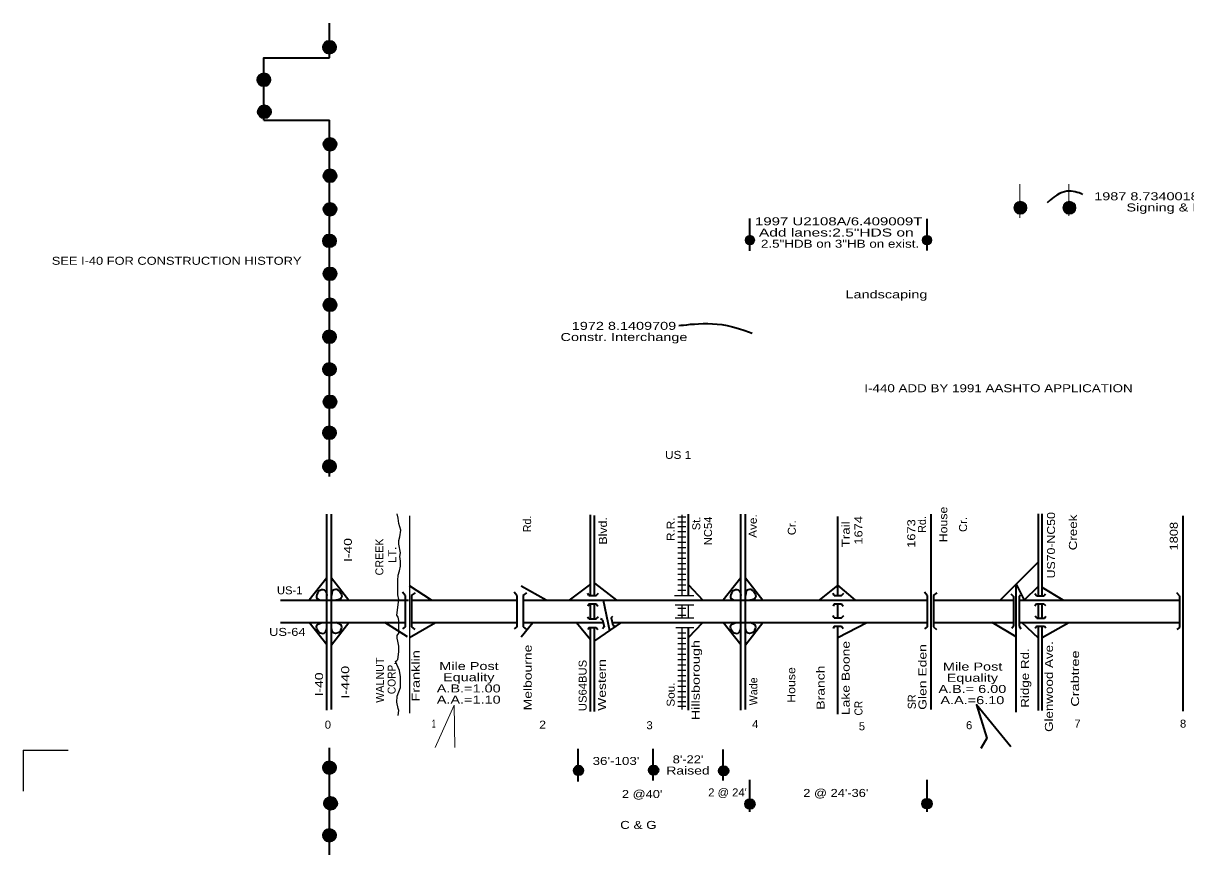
# Model space of a CAD drawing. Extents: x 2147483.92 to 2147488.09, y 2147483.85 to 2147486.96.
# Drawn here: x 2147484.048 to 2147486.227, y 2147485.343 to 2147486.887 of the extents above; entities that cross this region are included whole.
import ezdxf
from ezdxf.enums import TextEntityAlignment as Align

# ---------------------------------------------------------------- set-up
doc = ezdxf.new("R2010")
doc.units = 0
doc.header["$LTSCALE"] = 0.006
doc.layers.add('1', color=7, linetype='Continuous', lineweight=35)

msp = doc.modelspace()

# ---------------------------------------------------------------- hatches: boundary and pattern name
at = {"layer": '1'}
for points in [[(2147484.6341, 2147486.842, 1), (2147484.6099, 2147486.842, 1)], [(2147484.5111, 2147486.781, 1), (2147484.4869, 2147486.781, 1)], [(2147484.5121, 2147486.721, 1), (2147484.4879, 2147486.721, 1)], [(2147484.6351, 2147486.66, 1), (2147484.6109, 2147486.66, 1)], [(2147484.6351, 2147486.601, 1), (2147484.6109, 2147486.601, 1)], [(2147484.6351, 2147486.538, 1), (2147484.6109, 2147486.538, 1)], [(2147485.92915, 2147486.541, 1), (2147485.90485, 2147486.541, 1)], [(2147486.02115, 2147486.541, 1), (2147485.99685, 2147486.541, 1)], [(2147484.6341, 2147486.479, 1), (2147484.6099, 2147486.479, 1)], [(2147485.418961, 2147486.480288, 1), (2147485.401046, 2147486.480288, 1)], [(2147485.750961, 2147486.480288, 1), (2147485.733046, 2147486.480288, 1)], [(2147484.6351, 2147486.417, 1), (2147484.6109, 2147486.417, 1)], [(2147484.6351, 2147486.359, 1), (2147484.6109, 2147486.359, 1)], [(2147484.6341, 2147486.299, 1), (2147484.6099, 2147486.299, 1)], [(2147484.6341, 2147486.238, 1), (2147484.6099, 2147486.238, 1)], [(2147484.6351, 2147486.177, 1), (2147484.6109, 2147486.177, 1)], [(2147484.6341, 2147486.119, 1), (2147484.6099, 2147486.119, 1)], [(2147484.6341, 2147486.056, 1), (2147484.6099, 2147486.056, 1)], [(2147484.6341, 2147485.491, 1), (2147484.6099, 2147485.491, 1)], [(2147485.097687, 2147485.485774, 1), (2147485.079772, 2147485.485774, 1)], [(2147485.238451, 2147485.486189, 1), (2147485.220536, 2147485.486189, 1)], [(2147485.369693, 2147485.484946, 1), (2147485.351778, 2147485.484946, 1)], [(2147484.6361, 2147485.424, 1), (2147484.6119, 2147485.424, 1)], [(2147485.418961, 2147485.422817, 1), (2147485.401046, 2147485.422817, 1)], [(2147485.750961, 2147485.423337, 1), (2147485.733046, 2147485.423337, 1)], [(2147484.6341, 2147485.364, 1), (2147484.6099, 2147485.364, 1)]]:
    msp.add_hatch(color=256, dxfattribs=at).paths.add_polyline_path(points)

# ---------------------------------------------------------------- linework, layer by layer
for p, q in [((2147484.622, 2147486.822), (2147484.622, 2147486.887)), ((2147484.499, 2147486.705), (2147484.622, 2147486.705)), ((2147484.622, 2147486.037), (2147484.622, 2147486.705)), ((2147485.41, 2147486.46), (2147485.41, 2147486.521)), ((2147485.742, 2147486.461), (2147485.742, 2147486.52)), ((2147484.617, 2147485.599), (2147484.617, 2147485.966)), ((2147484.626, 2147485.6), (2147484.626, 2147485.966)), ((2147485.111, 2147485.814), (2147485.111, 2147485.965)), ((2147485.119, 2147485.814), (2147485.119, 2147485.964)), ((2147485.295, 2147485.814), (2147485.295, 2147485.966)), ((2147485.393, 2147485.599), (2147485.393, 2147485.966)), ((2147485.402, 2147485.6), (2147485.402, 2147485.966)), ((2147485.575, 2147485.814), (2147485.575, 2147485.962)), ((2147485.75, 2147485.6), (2147485.75, 2147485.966)), ((2147485.951, 2147485.813), (2147485.951, 2147485.967)), ((2147485.958, 2147485.813), (2147485.958, 2147485.967)), ((2147486.222, 2147485.597), (2147486.222, 2147485.963)), ((2147485.879, 2147485.805), (2147485.951, 2147485.877)), ((2147484.617, 2147485.847), (2147484.584, 2147485.805)), ((2147484.626, 2147485.847), (2147484.658, 2147485.805)), ((2147485.393, 2147485.847), (2147485.36, 2147485.805)), ((2147485.402, 2147485.847), (2147485.434, 2147485.805)), ((2147484.764, 2147485.814), (2147484.759, 2147485.82)), ((2147484.813, 2147485.805), (2147484.772, 2147485.832)), ((2147484.973, 2147485.814), (2147484.968, 2147485.82)), ((2147485.028, 2147485.805), (2147484.981, 2147485.831)), ((2147485.111, 2147485.835), (2147485.071, 2147485.805)), ((2147485.119, 2147485.837), (2147485.16, 2147485.805)), ((2147485.295, 2147485.834), (2147485.322, 2147485.805)), ((2147485.742, 2147485.814), (2147485.737, 2147485.82)), ((2147485.997, 2147485.805), (2147485.958, 2147485.829)), ((2147484.53, 2147485.805), (2147484.77, 2147485.805)), ((2147484.764, 2147485.814), (2147484.764, 2147485.755)), ((2147484.776, 2147485.814), (2147484.783, 2147485.819)), ((2147484.776, 2147485.814), (2147484.776, 2147485.755)), ((2147484.776, 2147485.805), (2147484.805, 2147485.805)), ((2147484.805, 2147485.805), (2147484.899, 2147485.805)), ((2147484.896, 2147485.805), (2147484.973, 2147485.805)), ((2147484.973, 2147485.814), (2147484.973, 2147485.755)), ((2147484.985, 2147485.814), (2147484.992, 2147485.819)), ((2147484.985, 2147485.814), (2147484.985, 2147485.755)), ((2147484.985, 2147485.805), (2147485.742, 2147485.805)), ((2147485.108, 2147485.814), (2147485.106, 2147485.818)), ((2147485.108, 2147485.798), (2147485.106, 2147485.794)), ((2147485.108, 2147485.814), (2147485.122, 2147485.814)), ((2147485.108, 2147485.798), (2147485.122, 2147485.798)), ((2147485.111, 2147485.77), (2147485.111, 2147485.798)), ((2147485.119, 2147485.77), (2147485.119, 2147485.798)), ((2147485.122, 2147485.814), (2147485.126, 2147485.818)), ((2147485.122, 2147485.798), (2147485.125, 2147485.794)), ((2147485.135, 2147485.805), (2147485.147, 2147485.748)), ((2147485.568, 2147485.814), (2147485.566, 2147485.818)), ((2147485.568, 2147485.798), (2147485.566, 2147485.794)), ((2147485.568, 2147485.814), (2147485.582, 2147485.814)), ((2147485.568, 2147485.798), (2147485.582, 2147485.798)), ((2147485.575, 2147485.772), (2147485.575, 2147485.798)), ((2147485.582, 2147485.814), (2147485.586, 2147485.818)), ((2147485.582, 2147485.798), (2147485.585, 2147485.794)), ((2147485.742, 2147485.814), (2147485.742, 2147485.755)), ((2147485.754, 2147485.814), (2147485.761, 2147485.819)), ((2147485.754, 2147485.814), (2147485.754, 2147485.755)), ((2147485.754, 2147485.805), (2147485.903, 2147485.805)), ((2147485.915, 2147485.812), (2147485.917, 2147485.815)), ((2147485.915, 2147485.812), (2147485.915, 2147485.756)), ((2147485.915, 2147485.805), (2147486.215, 2147485.805)), ((2147485.947, 2147485.813), (2147485.944, 2147485.817)), ((2147485.947, 2147485.798), (2147485.944, 2147485.794)), ((2147485.947, 2147485.813), (2147485.961, 2147485.813)), ((2147485.947, 2147485.798), (2147485.961, 2147485.798)), ((2147485.951, 2147485.771), (2147485.951, 2147485.798)), ((2147485.958, 2147485.771), (2147485.958, 2147485.798)), ((2147485.961, 2147485.813), (2147485.964, 2147485.817)), ((2147485.961, 2147485.798), (2147485.964, 2147485.795)), ((2147486.215, 2147485.813), (2147486.21, 2147485.819)), ((2147486.215, 2147485.813), (2147486.215, 2147485.754)), ((2147484.53, 2147485.763), (2147484.764, 2147485.763)), ((2147484.617, 2147485.721), (2147484.584, 2147485.763)), ((2147484.626, 2147485.721), (2147484.658, 2147485.763)), ((2147484.768, 2147485.736), (2147484.726, 2147485.763)), ((2147484.764, 2147485.755), (2147484.759, 2147485.751)), ((2147484.772, 2147485.735), (2147484.821, 2147485.763)), ((2147484.776, 2147485.763), (2147484.805, 2147485.763)), ((2147484.776, 2147485.755), (2147484.782, 2147485.75)), ((2147484.805, 2147485.763), (2147484.903, 2147485.763)), ((2147484.896, 2147485.763), (2147484.973, 2147485.763)), ((2147484.973, 2147485.755), (2147484.968, 2147485.751)), ((2147484.981, 2147485.736), (2147485.003, 2147485.763)), ((2147484.985, 2147485.763), (2147485.135, 2147485.763)), ((2147484.985, 2147485.755), (2147484.991, 2147485.75)), ((2147485.085, 2147485.763), (2147485.111, 2147485.731)), ((2147485.108, 2147485.77), (2147485.106, 2147485.774)), ((2147485.108, 2147485.77), (2147485.122, 2147485.77)), ((2147485.169, 2147485.763), (2147485.119, 2147485.729)), ((2147485.122, 2147485.77), (2147485.126, 2147485.774)), ((2147485.134, 2147485.768), (2147485.13, 2147485.77)), ((2147485.134, 2147485.768), (2147485.137, 2147485.755)), ((2147485.137, 2147485.755), (2147485.134, 2147485.751)), ((2147485.15, 2147485.772), (2147485.153, 2147485.775)), ((2147485.15, 2147485.772), (2147485.153, 2147485.758)), ((2147485.152, 2147485.763), (2147485.742, 2147485.763)), ((2147485.153, 2147485.758), (2147485.156, 2147485.756)), ((2147485.295, 2147485.735), (2147485.322, 2147485.763)), ((2147485.393, 2147485.721), (2147485.36, 2147485.763)), ((2147485.402, 2147485.721), (2147485.434, 2147485.763)), ((2147485.568, 2147485.772), (2147485.566, 2147485.776)), ((2147485.568, 2147485.756), (2147485.566, 2147485.752)), ((2147485.568, 2147485.772), (2147485.582, 2147485.772)), ((2147485.568, 2147485.756), (2147485.582, 2147485.756)), ((2147485.575, 2147485.735), (2147485.629, 2147485.763)), ((2147485.575, 2147485.591), (2147485.575, 2147485.756)), ((2147485.582, 2147485.772), (2147485.586, 2147485.776)), ((2147485.582, 2147485.756), (2147485.585, 2147485.752)), ((2147485.742, 2147485.755), (2147485.737, 2147485.751)), ((2147485.754, 2147485.763), (2147485.904, 2147485.763)), ((2147485.754, 2147485.755), (2147485.76, 2147485.75)), ((2147485.909, 2147485.736), (2147485.864, 2147485.763)), ((2147485.915, 2147485.763), (2147486.215, 2147485.763)), ((2147485.915, 2147485.756), (2147485.918, 2147485.751)), ((2147485.951, 2147485.734), (2147485.92, 2147485.763)), ((2147485.948, 2147485.771), (2147485.945, 2147485.775)), ((2147485.948, 2147485.756), (2147485.945, 2147485.752)), ((2147485.948, 2147485.771), (2147485.962, 2147485.771)), ((2147485.948, 2147485.756), (2147485.962, 2147485.756)), ((2147485.951, 2147485.598), (2147485.951, 2147485.756)), ((2147485.958, 2147485.735), (2147486.008, 2147485.763)), ((2147485.958, 2147485.598), (2147485.958, 2147485.756)), ((2147485.962, 2147485.771), (2147485.965, 2147485.775)), ((2147485.962, 2147485.756), (2147485.965, 2147485.753)), ((2147485.108, 2147485.754), (2147485.106, 2147485.75)), ((2147485.108, 2147485.754), (2147485.122, 2147485.754)), ((2147485.111, 2147485.596), (2147485.111, 2147485.754)), ((2147485.119, 2147485.596), (2147485.119, 2147485.754)), ((2147485.122, 2147485.754), (2147485.125, 2147485.75)), ((2147485.295, 2147485.599), (2147485.295, 2147485.754)), ((2147486.215, 2147485.754), (2147486.21, 2147485.75)), ((2147484.622, 2147484.5), (2147484.622, 2147485.528)), ((2147485.088, 2147485.465), (2147485.088, 2147485.526)), ((2147485.229, 2147485.467), (2147485.229, 2147485.526)), ((2147485.36, 2147485.467), (2147485.36, 2147485.525)), ((2147485.41, 2147485.408), (2147485.41, 2147485.468)), ((2147485.742, 2147485.408), (2147485.742, 2147485.468))]:
    msp.add_line(p, q, dxfattribs=at)
at = {"layer": '1', "lineweight": 13}
for p, q in [((2147485.916, 2147486.522), (2147485.916, 2147486.585)), ((2147486.008, 2147486.526), (2147486.008, 2147486.585))]:
    msp.add_line(p, q, dxfattribs=at)
at = {"layer": '1', "lineweight": 25}
for p, q in [((2147484.772, 2147485.963), (2147484.772, 2147485.593)), ((2147485.275, 2147485.961), (2147485.29, 2147485.961)), ((2147485.275, 2147485.952), (2147485.29, 2147485.952)), ((2147485.283, 2147485.814), (2147485.283, 2147485.965)), ((2147485.275, 2147485.943), (2147485.29, 2147485.943)), ((2147485.275, 2147485.934), (2147485.29, 2147485.934)), ((2147485.275, 2147485.924), (2147485.29, 2147485.924)), ((2147485.275, 2147485.914), (2147485.29, 2147485.914)), ((2147485.275, 2147485.904), (2147485.29, 2147485.904)), ((2147485.275, 2147485.894), (2147485.29, 2147485.894)), ((2147485.275, 2147485.884), (2147485.29, 2147485.884)), ((2147485.275, 2147485.874), (2147485.29, 2147485.874)), ((2147485.275, 2147485.864), (2147485.29, 2147485.864)), ((2147485.275, 2147485.854), (2147485.29, 2147485.854)), ((2147485.275, 2147485.844), (2147485.29, 2147485.844)), ((2147485.275, 2147485.834), (2147485.29, 2147485.834)), ((2147485.275, 2147485.824), (2147485.29, 2147485.824)), ((2147485.269, 2147485.814), (2147485.305, 2147485.814)), ((2147485.27, 2147485.796), (2147485.305, 2147485.796)), ((2147485.275, 2147485.79), (2147485.29, 2147485.79)), ((2147485.275, 2147485.777), (2147485.29, 2147485.777)), ((2147485.283, 2147485.772), (2147485.283, 2147485.796)), ((2147485.295, 2147485.772), (2147485.295, 2147485.796)), ((2147485.27, 2147485.772), (2147485.305, 2147485.772)), ((2147485.271, 2147485.754), (2147485.305, 2147485.754)), ((2147485.275, 2147485.744), (2147485.29, 2147485.744)), ((2147485.275, 2147485.734), (2147485.29, 2147485.734)), ((2147485.283, 2147485.6), (2147485.283, 2147485.754)), ((2147485.275, 2147485.724), (2147485.29, 2147485.724)), ((2147485.275, 2147485.714), (2147485.29, 2147485.714)), ((2147485.275, 2147485.704), (2147485.29, 2147485.704)), ((2147485.275, 2147485.694), (2147485.29, 2147485.694)), ((2147485.275, 2147485.684), (2147485.29, 2147485.684)), ((2147485.275, 2147485.674), (2147485.29, 2147485.674)), ((2147485.275, 2147485.664), (2147485.29, 2147485.664)), ((2147485.275, 2147485.654), (2147485.29, 2147485.654)), ((2147485.275, 2147485.644), (2147485.29, 2147485.644)), ((2147485.275, 2147485.634), (2147485.29, 2147485.634)), ((2147485.275, 2147485.624), (2147485.29, 2147485.624)), ((2147485.275, 2147485.615), (2147485.29, 2147485.615)), ((2147485.275, 2147485.606), (2147485.29, 2147485.606)), ((2147484.048, 2147485.524), (2147484.132, 2147485.524)), ((2147484.048, 2147485.524), (2147484.048, 2147485.447))]:
    msp.add_line(p, q, dxfattribs=at)
at = {"layer": '1'}
for points in [[(2147484.499, 2147486.705), (2147484.499, 2147486.822), (2147484.622, 2147486.822)], [(2147485.608, 2147485.805), (2147485.575, 2147485.833), (2147485.54, 2147485.805)], [(2147485.909, 2147485.595), (2147485.909, 2147485.835), (2147485.924, 2147485.805), (2147485.951, 2147485.831)], [(2147485.899, 2147485.817), (2147485.904, 2147485.812), (2147485.904, 2147485.756), (2147485.901, 2147485.752)], [(2147485.899, 2147485.53), (2147485.835, 2147485.609), (2147485.854, 2147485.546), (2147485.843, 2147485.527)]]:
    msp.add_lwpolyline(points, dxfattribs=at)
at = {"layer": '1', "lineweight": 25}
msp.add_lwpolyline([(2147484.751, 2147485.589), (2147484.752, 2147485.598), (2147484.751, 2147485.602), (2147484.748, 2147485.614), (2147484.749, 2147485.625), (2147484.755, 2147485.641), (2147484.755, 2147485.651), (2147484.755, 2147485.661), (2147484.753, 2147485.673), (2147484.746, 2147485.69), (2147484.748, 2147485.692), (2147484.75, 2147485.694), (2147484.752, 2147485.708), (2147484.752, 2147485.719), (2147484.75, 2147485.728), (2147484.749, 2147485.734), (2147484.749, 2147485.739), (2147484.752, 2147485.743), (2147484.752, 2147485.749), (2147484.752, 2147485.754), (2147484.752, 2147485.762), (2147484.752, 2147485.767), (2147484.751, 2147485.773), (2147484.748, 2147485.777), (2147484.752, 2147485.806), (2147484.75, 2147485.815), (2147484.75, 2147485.825), (2147484.75, 2147485.834), (2147484.75, 2147485.842), (2147484.751, 2147485.852), (2147484.753, 2147485.86), (2147484.755, 2147485.869), (2147484.755, 2147485.878), (2147484.754, 2147485.887), (2147484.755, 2147485.894), (2147484.752, 2147485.91), (2147484.752, 2147485.917), (2147484.754, 2147485.924), (2147484.756, 2147485.936), (2147484.752, 2147485.949), (2147484.751, 2147485.959), (2147484.749, 2147485.967)], dxfattribs=at)
at = {"layer": '1', "lineweight": 13}
msp.add_lwpolyline([(2147484.82, 2147485.529), (2147484.856, 2147485.608), (2147484.857, 2147485.529)], dxfattribs=at)
at = {"layer": '1'}
for centre, radius in [((2147484.622, 2147486.842), 0.0121), ((2147484.499, 2147486.781), 0.0121), ((2147484.5, 2147486.721), 0.0121), ((2147484.623, 2147486.66), 0.0121), ((2147484.623, 2147486.601), 0.0121), ((2147484.623, 2147486.538), 0.0121), ((2147484.622, 2147486.479), 0.0121), ((2147484.623, 2147486.417), 0.0121), ((2147484.623, 2147486.359), 0.0121), ((2147484.622, 2147486.299), 0.0121), ((2147484.622, 2147486.238), 0.0121), ((2147484.623, 2147486.177), 0.0121), ((2147484.622, 2147486.119), 0.0121), ((2147484.622, 2147486.056), 0.0121), ((2147484.622, 2147485.491), 0.0121), ((2147485.088729, 2147485.485774), 0.008958), ((2147485.229494, 2147485.486189), 0.008958), ((2147485.360736, 2147485.484946), 0.008958), ((2147484.624, 2147485.424), 0.0121), ((2147485.410003, 2147485.422817), 0.008958), ((2147485.742003, 2147485.423337), 0.008958), ((2147484.622, 2147485.364), 0.0121)]:
    msp.add_circle(centre, radius, dxfattribs=at)
at = {"layer": '1', "lineweight": 13}
for centre, radius in [((2147485.917, 2147486.541), 0.01215), ((2147486.009, 2147486.541), 0.01215), ((2147485.410003, 2147486.480288), 0.008958), ((2147485.742003, 2147486.480288), 0.008958)]:
    msp.add_circle(centre, radius, dxfattribs=at)
at = {"layer": '1'}
for points in [[(2147486.034, 2147486.566), (2147486.03, 2147486.568), (2147486.008, 2147486.576), (2147485.986, 2147486.568), (2147485.967, 2147486.55)], [(2147485.277, 2147486.32), (2147485.285, 2147486.321), (2147485.331, 2147486.327), (2147485.377, 2147486.32), (2147485.414, 2147486.306)], [(2147484.602, 2147485.822), (2147484.598, 2147485.817), (2147484.596, 2147485.809), (2147484.601, 2147485.806), (2147484.608, 2147485.805)], [(2147484.602, 2147485.822), (2147484.605, 2147485.825), (2147484.613, 2147485.826), (2147484.616, 2147485.821), (2147484.617, 2147485.814)], [(2147484.641, 2147485.822), (2147484.638, 2147485.825), (2147484.629, 2147485.826), (2147484.626, 2147485.821), (2147484.626, 2147485.814)], [(2147484.641, 2147485.822), (2147484.645, 2147485.817), (2147484.646, 2147485.809), (2147484.641, 2147485.806), (2147484.634, 2147485.805)], [(2147485.378, 2147485.822), (2147485.374, 2147485.817), (2147485.372, 2147485.809), (2147485.377, 2147485.806), (2147485.384, 2147485.805)], [(2147485.378, 2147485.822), (2147485.381, 2147485.825), (2147485.389, 2147485.826), (2147485.392, 2147485.821), (2147485.393, 2147485.814)], [(2147485.417, 2147485.822), (2147485.414, 2147485.825), (2147485.405, 2147485.826), (2147485.402, 2147485.821), (2147485.402, 2147485.814)], [(2147485.417, 2147485.822), (2147485.421, 2147485.817), (2147485.422, 2147485.809), (2147485.417, 2147485.806), (2147485.41, 2147485.805)], [(2147484.602, 2147485.745), (2147484.598, 2147485.75), (2147484.596, 2147485.758), (2147484.601, 2147485.761), (2147484.608, 2147485.763)], [(2147484.641, 2147485.745), (2147484.645, 2147485.75), (2147484.646, 2147485.758), (2147484.641, 2147485.761), (2147484.634, 2147485.763)], [(2147485.378, 2147485.745), (2147485.374, 2147485.75), (2147485.372, 2147485.758), (2147485.377, 2147485.761), (2147485.384, 2147485.763)], [(2147485.417, 2147485.745), (2147485.421, 2147485.75), (2147485.422, 2147485.758), (2147485.417, 2147485.761), (2147485.41, 2147485.763)], [(2147484.602, 2147485.745), (2147484.605, 2147485.743), (2147484.613, 2147485.741), (2147484.616, 2147485.747), (2147484.617, 2147485.754)], [(2147484.641, 2147485.745), (2147484.638, 2147485.743), (2147484.629, 2147485.741), (2147484.626, 2147485.747), (2147484.626, 2147485.754)], [(2147485.378, 2147485.745), (2147485.381, 2147485.743), (2147485.389, 2147485.741), (2147485.392, 2147485.747), (2147485.393, 2147485.754)], [(2147485.417, 2147485.745), (2147485.414, 2147485.743), (2147485.405, 2147485.741), (2147485.402, 2147485.747), (2147485.402, 2147485.754)]]:
    msp.add_open_spline(points, degree=3, dxfattribs=at)

# ---------------------------------------------------------------- texts
for s, width, p in [('1987 8.7340018 Gr,Dr,Struct,', 1.35, (2147486.233, 2147486.555)), ('Signing & Markings', 1.35, (2147486.2325, 2147486.534)), ('1997 U2108A/6.409009T', 1.4, (2147485.5765, 2147486.508)), ('Add lanes:2.5"HDS on ', 1.45, (2147485.576, 2147486.487)), ('2.5"HDB on 3"HB on exist.', 1.25, (2147485.579, 2147486.466)), ('SEE I-40 FOR CONSTRUCTION HISTORY', 1.2, (2147484.3355, 2147486.434)), ('Landscaping', 1.35, (2147485.666, 2147486.371)), ('1972 8.1409709', 1.35, (2147485.174, 2147486.312)), ('Constr. Interchange', 1.35, (2147485.174, 2147486.291)), ('I-440 ADD BY 1991 AASHTO APPLICATION ', 1.25, (2147485.8795, 2147486.195)), ('US 1', 1.1, (2147485.2755, 2147486.07)), ('US-1', 1.05, (2147484.5475, 2147485.816)), ('US-64', 1.2, (2147484.543, 2147485.738)), ('Mile Post', 1.35, (2147484.8835, 2147485.674)), ('Equality', 1.35, (2147484.883, 2147485.653)), ('Mile Post', 1.35, (2147485.8275, 2147485.673)), ('Equality', 1.35, (2147485.827, 2147485.652)), ('A.B.=1.00', 1.35, (2147484.883, 2147485.632)), ('A.B.= 6.00', 1.35, (2147485.827, 2147485.631)), ('A.A.=1.10', 1.35, (2147484.883, 2147485.611)), ('A.A.=6.10', 1.35, (2147485.827, 2147485.61)), ('1', 0.6, (2147484.8175, 2147485.566)), ('4', 1.05, (2147485.42, 2147485.565)), ('7', 1.05, (2147486.024, 2147485.566)), ('8', 1.05, (2147486.222, 2147485.566)), ('0', 1.05, (2147484.619, 2147485.564)), ('2', 1.15, (2147485.0215, 2147485.564)), ('3', 1.05, (2147485.222, 2147485.563)), ('5', 1.05, (2147485.62, 2147485.561)), ('6', 1.05, (2147485.821, 2147485.563)), ("36'-103'", 1.25, (2147485.159, 2147485.496)), ('Raised', 1.3, (2147485.294, 2147485.478)), ("8'-22'", 1.2, (2147485.294, 2147485.499)), ("2 @40'", 1.2, (2147485.208, 2147485.434)), ("2 @ 24'", 1.05, (2147485.368, 2147485.437)), ("2 @ 24'-36'", 1.2, (2147485.571, 2147485.436)), ('C & G', 1.25, (2147485.201, 2147485.376))]:
    msp.add_text(s, height=0.015, dxfattribs=dict(at, width=width)).set_placement(p, align=Align.CENTER)
for s, width, p in [('House', 1.15, (2147485.78, 2147485.947)), ('Blvd.', 1.15, (2147485.142, 2147485.935)), ('R.R.', 1.1, (2147485.269, 2147485.938)), ('St.', 1.05, (2147485.317, 2147485.949)), ('NC54', 1.05, (2147485.339, 2147485.935)), ('Ave.', 1.1, (2147485.423, 2147485.944)), ('Cr.', 1.05, (2147485.496, 2147485.941)), ('Trail', 1.25, (2147485.597, 2147485.9285)), ('1674', 1.2, (2147485.621, 2147485.936)), ('1673', 1.2, (2147485.72, 2147485.93)), ('Cr.', 1.05, (2147485.817, 2147485.947)), ('US70-NC50', 1.15, (2147485.982, 2147485.908)), ('Creek', 1.25, (2147486.023, 2147485.932)), ('1808', 1.2, (2147486.212, 2147485.925)), ('I-40', 1.3, (2147484.664, 2147485.899)), ('LT.', 1.05, (2147484.747, 2147485.89)), ('Melbourne', 1.3, (2147485.001, 2147485.66)), ('Hillsborough', 1.35, (2147485.316, 2147485.655)), ('Lake Boone', 1.3, (2147485.597, 2147485.659)), ('Glen Eden', 1.3, (2147485.741, 2147485.661)), ('Ridge Rd.', 1.25, (2147485.933, 2147485.659)), ('Glenwood Ave.', 1.25, (2147485.978, 2147485.643)), ('Franklin', 1.35, (2147484.791, 2147485.663)), ('US64BUS', 1.05, (2147485.104, 2147485.645)), ('Western', 1.3, (2147485.14, 2147485.646)), ('Crabtree', 1.35, (2147486.027, 2147485.658)), ('I-40', 1.3, (2147484.61, 2147485.647)), ('I-440', 1.35, (2147484.659, 2147485.651)), ('CORP.', 0.95, (2147484.746, 2147485.659)), ('House', 1.15, (2147485.495, 2147485.646)), ('Branch', 1.3, (2147485.55, 2147485.641)), ('Sou.', 1.1, (2147485.269, 2147485.628)), ('CR', 0.95, (2147485.621, 2147485.6025))]:
    msp.add_text(s, height=0.015, rotation=90, dxfattribs=dict(at, width=width)).set_placement(p, align=Align.CENTER)
for s, p in [('Rd.', (2147485, 2147485.948)), ('Rd.', (2147485.74, 2147485.947)), ('CREEK', (2147484.723, 2147485.886)), ('WALNUT', (2147484.724, 2147485.655)), ('Wade', (2147485.424, 2147485.634)), ('SR', (2147485.721, 2147485.6145))]:
    msp.add_text(s, height=0.015, rotation=90, dxfattribs=at).set_placement(p, align=Align.CENTER)

doc.saveas('drawing.dxf')
